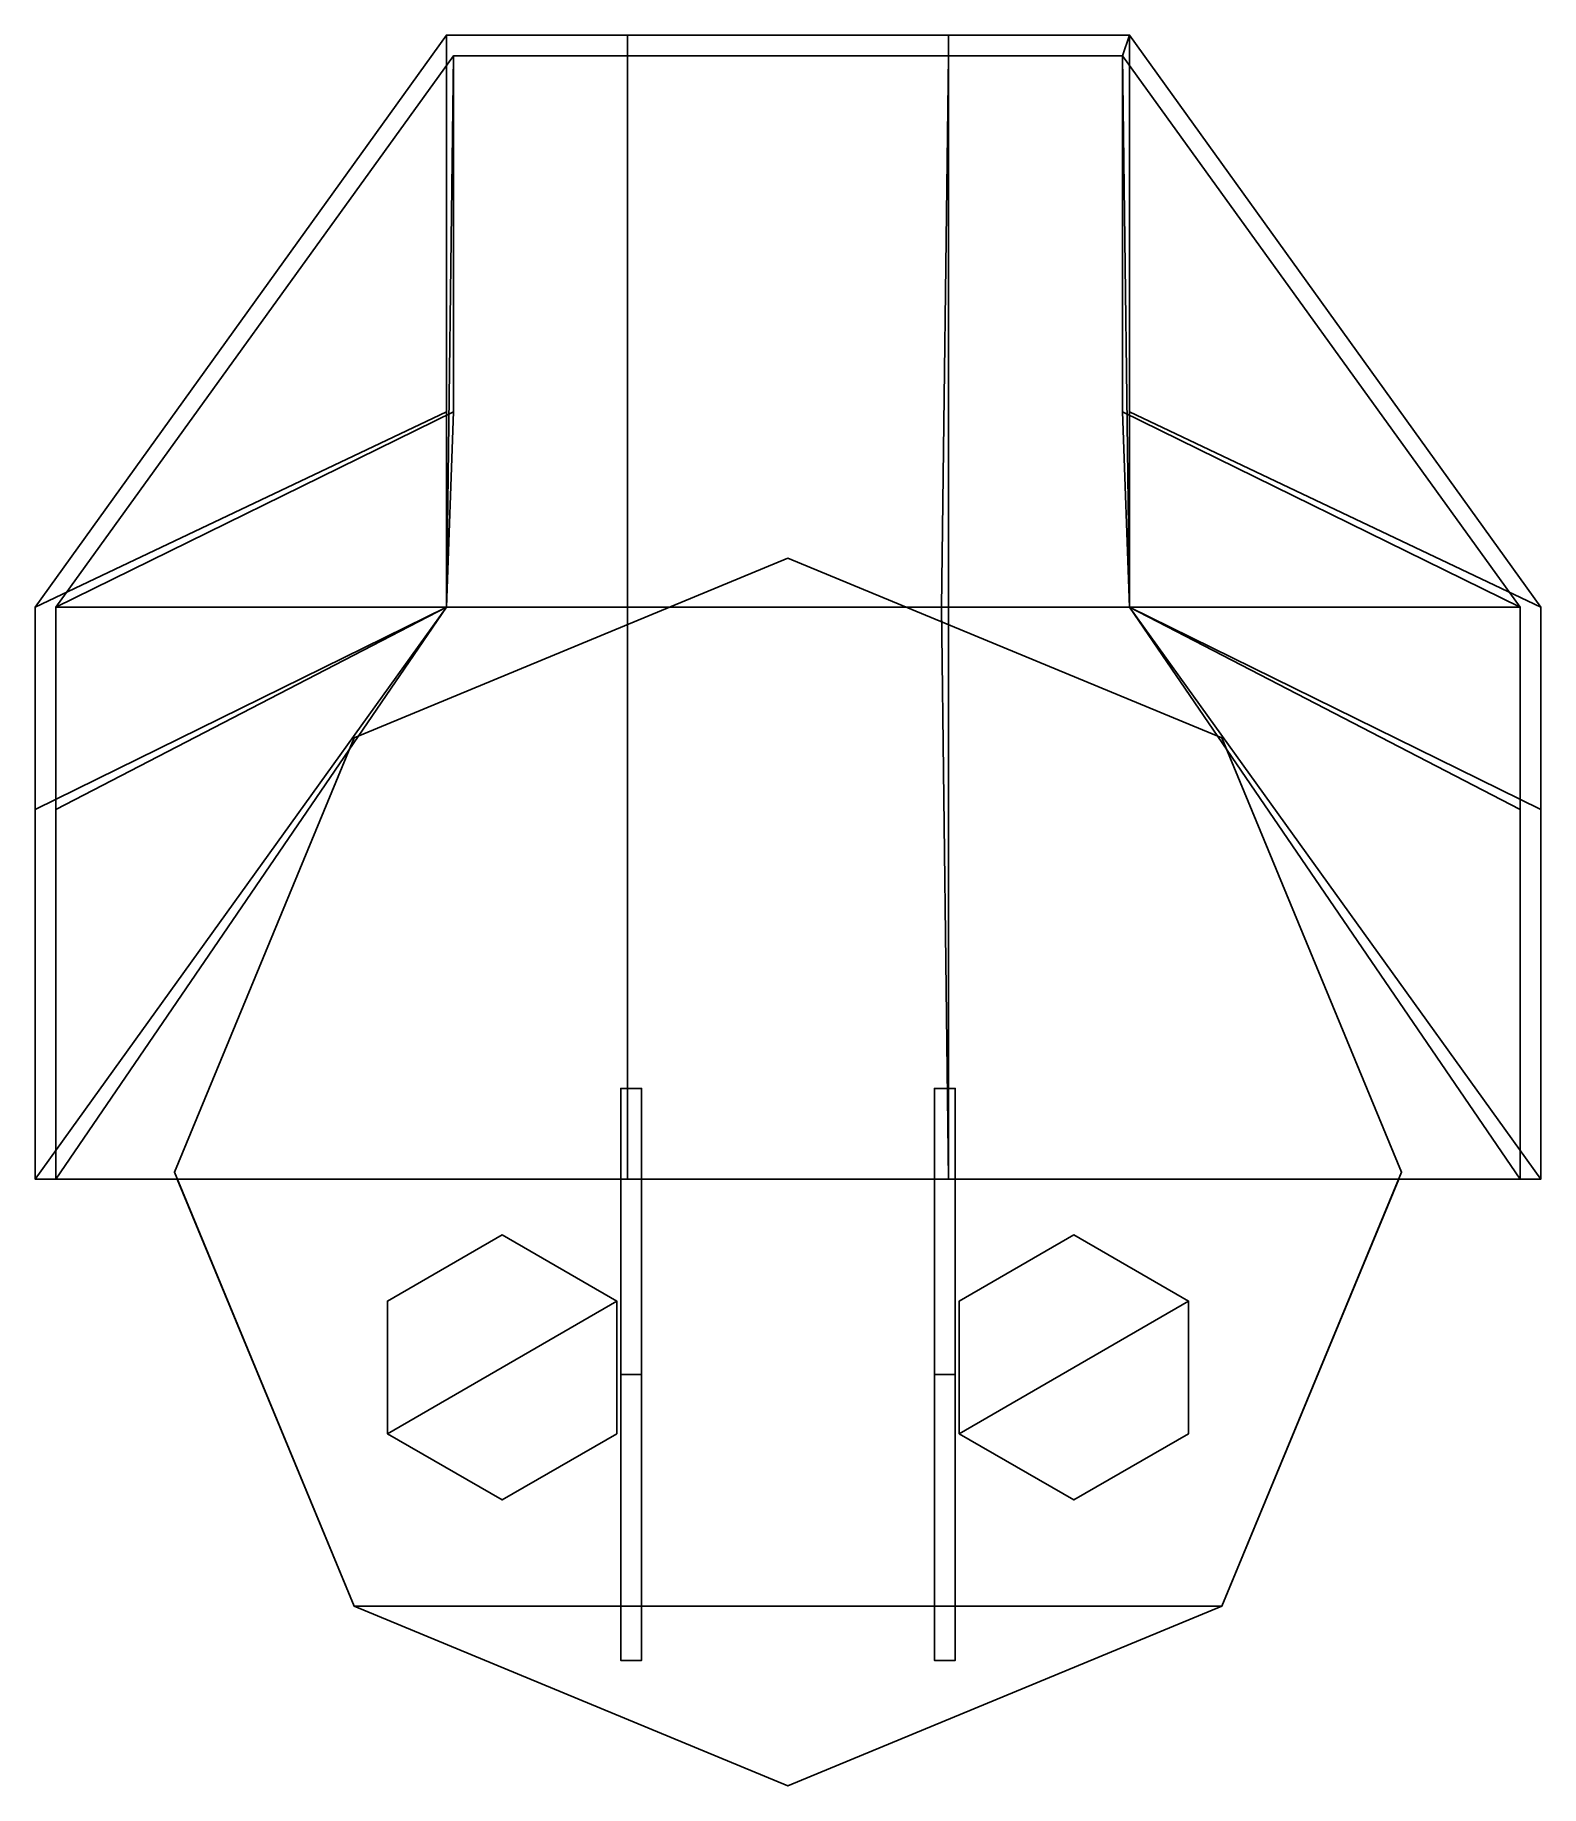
# Model space of a CAD drawing. Extents: x -1.08 to 1.08, y -0.88 to 1.63.
import ezdxf

# ---------------------------------------------------------------- set-up
doc = ezdxf.new("R2010")
doc.units = 0
doc.layers.add('TURRET', color=2, linetype='CONTINUOUS')

msp = doc.modelspace()

# ---------------------------------------------------------------- linework, layer by layer
at = {"layer": 'TURRET'}
for points in [[(-0.49, 1.63, 0.22), (-1.08, 0.81, 0.22), (-1.08, 0.81, 1.21), (-0.49, 1.63, 0.98)], [(-0.49, 1.63, 0.98), (-1.08, 0.81, 1.21), (-1.08, 0.81, 1.21), (-0.49, 1.09, 1.21)], [(0.49, 1.63, 0.22), (-0.49, 1.63, 0.22), (-0.49, 1.63, 0.98), (0.49, 1.63, 0.98)], [(-0.23, 1.63, 0.98), (-0.49, 1.63, 0.98), (-0.49, 1.63, 1.38), (-0.23, 1.63, 1.38)], [(-0.23, 1.63, 1.38), (-0.49, 1.63, 1.38), (-0.49, 0.81, 2.1), (-0.23, 0.81, 2.1)], [(-0.49, 1.63, 0.98), (-0.49, 1.09, 1.21), (-0.49, 0.81, 2.1), (-0.49, 1.63, 1.38)], [(0.49, 1.63, 0.98), (-0.23, 1.63, 0.98), (-0.23, 1.6, 0.98), (0.48, 1.6, 0.98)], [(-0.23, 1.6, 1.38), (-0.23, 1.6, 0.98), (-0.23, 1.63, 0.98), (-0.23, 1.63, 1.38)], [(-0.23, 0.81, 2.07), (-0.23, 1.6, 1.38), (-0.23, 1.63, 1.38), (-0.23, 0.81, 2.1)], [(0.23, 1.6, 1.38), (0.22, 0.81, 2.07), (0.23, 0.81, 2.1), (0.23, 1.63, 1.38)], [(0.23, 0.81, 2.1), (0.49, 0.81, 2.1), (0.49, 1.63, 1.38), (0.23, 1.63, 1.38)], [(0.49, 1.63, 0.98), (0.23, 1.63, 0.98), (0.23, 1.63, 1.38), (0.49, 1.63, 1.38)], [(0.23, 1.6, 0.98), (0.23, 1.6, 1.38), (0.23, 1.63, 1.38), (0.23, 1.63, 0.98)], [(1.08, 0.81, 0.22), (0.49, 1.63, 0.22), (0.49, 1.63, 0.98), (1.08, 0.81, 1.21)], [(1.08, 0.81, 1.21), (0.49, 1.63, 0.98), (0.49, 1.09, 1.21)], [(0.49, 1.09, 1.21), (0.49, 1.63, 0.98), (0.49, 1.63, 1.38), (0.49, 0.81, 2.1)], [(-1.05, 0.81, 1.21), (-1.05, 0.81, 0.22), (-0.48, 1.6, 0.22), (-0.48, 1.6, 0.98)], [(-1.05, 0.81, 1.21), (-1.05, 0.81, 1.21), (-0.48, 1.6, 0.98), (-0.48, 1.09, 1.21)], [(-0.48, 1.6, 0.35), (-1.05, 0.81, 0.35), (1.05, 0.81, 0.35), (0.48, 1.6, 0.35)], [(-0.49, 0.81, 2.07), (-0.48, 1.6, 1.38), (-0.23, 1.6, 1.38), (-0.23, 0.81, 2.07)], [(-0.49, 0.81, 2.07), (-0.48, 1.09, 1.21), (-0.48, 1.6, 0.98), (-0.48, 1.6, 1.38)], [(-0.48, 1.6, 0.98), (-0.48, 1.6, 0.22), (0.48, 1.6, 0.22), (0.48, 1.6, 0.98)], [(-0.48, 1.6, 1.38), (-0.48, 1.6, 0.98), (-0.23, 1.6, 0.98), (-0.23, 1.6, 1.38)], [(0.22, 0.81, 2.07), (0.23, 1.6, 1.38), (0.48, 1.6, 1.38), (0.49, 0.81, 2.07)], [(0.23, 1.6, 1.38), (0.23, 1.6, 0.98), (0.48, 1.6, 0.98), (0.48, 1.6, 1.38)], [(0.48, 1.6, 0.22), (1.05, 0.81, 0.22), (1.05, 0.81, 1.21), (0.48, 1.6, 0.98)], [(0.48, 1.6, 0.98), (1.05, 0.81, 1.21), (1.05, 0.81, 1.21), (0.48, 1.09, 1.21)], [(0.49, 0.81, 2.07), (0.48, 1.6, 1.38), (0.48, 1.6, 0.98), (0.48, 1.09, 1.21)], [(-0.49, 1.09, 1.21), (-1.08, 0.81, 1.21), (-1.08, 0.52, 2.1), (-0.49, 0.81, 2.1)], [(-1.05, 0.52, 2.07), (-1.05, 0.81, 1.21), (-0.48, 1.09, 1.21), (-0.49, 0.81, 2.07)], [(1.08, 0.81, 1.21), (0.49, 1.09, 1.21), (0.49, 0.81, 2.1), (1.08, 0.52, 2.1)], [(-0.6223, 0.6223, 0.35), (0, 0.88, 0.35), (0, 0.88), (-0.6223, 0.6223)], [(0, 0.88, 0.35), (0.6223, 0.6223, 0.35), (0.6223, 0.6223), (0, 0.88)], [(-1.08, 0.81, 0.22), (-1.08, -0.01, 0.22), (-1.08, -0.01, 1.21), (-1.08, 0.81, 1.21)], [(-1.08, 0.81, 1.21), (-1.08, -0.01, 1.21), (-1.08, -0.01, 2.1), (-1.08, 0.52, 2.1)], [(-1.08, -0.01, 2.1), (-0.23, -0.01, 2.1), (-0.23, 0.81, 2.1), (-0.49, 0.81, 2.1)], [(-1.08, 0.52, 2.1), (-1.08, -0.01, 2.1), (-0.49, 0.81, 2.1)], [(-1.05, -0.01, 1.21), (-1.05, -0.01, 0.22), (-1.05, 0.81, 0.22), (-1.05, 0.81, 1.21)], [(-1.05, -0.01, 2.07), (-1.05, -0.01, 1.21), (-1.05, 0.81, 1.21), (-1.05, 0.52, 2.07)], [(-0.23, 0.81, 2.07), (-0.23, -0.01, 2.07), (-1.05, -0.01, 2.07), (-0.49, 0.81, 2.07)], [(-0.49, 0.81, 2.07), (-1.05, -0.01, 2.07), (-1.05, 0.52, 2.07), (-0.49, 0.81, 2.07)], [(-1.05, 0.81, 0.35), (-1.05, -0.01, 0.35), (1.05, -0.01, 0.35), (1.05, 0.81, 0.35)], [(-0.23, 0.81, 2.1), (-0.23, -0.01, 2.1), (-0.23, -0.01, 2.07), (-0.23, 0.81, 2.07)], [(0.49, 0.81, 2.07), (1.05, -0.01, 2.07), (0.23, -0.01, 2.07), (0.22, 0.81, 2.07)], [(0.22, 0.81, 2.07), (0.23, -0.01, 2.07), (0.23, -0.01, 2.1), (0.23, 0.81, 2.1)], [(0.23, -0.01, 2.1), (1.08, -0.01, 2.1), (0.49, 0.81, 2.1), (0.23, 0.81, 2.1)], [(1.08, -0.01, 2.1), (1.08, -0.01, 2.1), (1.08, 0.52, 2.1), (0.49, 0.81, 2.1)], [(0.49, 0.81, 2.07), (1.05, 0.52, 2.07), (1.05, -0.01, 2.07), (0.49, 0.81, 2.07)], [(1.05, 0.81, 0.22), (1.05, -0.01, 0.22), (1.05, -0.01, 1.21), (1.05, 0.81, 1.21)], [(1.05, 0.81, 1.21), (1.05, -0.01, 1.21), (1.05, -0.01, 2.07), (1.05, 0.52, 2.07)], [(1.08, -0.01, 0.22), (1.08, 0.81, 0.22), (1.08, 0.81, 1.21), (1.08, -0.01, 1.21)], [(1.08, -0.01, 1.21), (1.08, 0.81, 1.21), (1.08, 0.52, 2.1), (1.08, -0.01, 2.1)], [(-0.88, 0, 0.35), (-0.6223, 0.6223, 0.35), (-0.6223, 0.6223), (-0.88, 0)], [(0.6223, 0.6223, 0.35), (0.88, 0, 0.35), (0.88, 0), (0.6223, 0.6223)], [(-0.24, 0.12, 0.35), (-0.24, -0.7, 0.35), (-0.24, -0.29, 1.53), (-0.24, 0.12, 1.53)], [(-0.21, 0.12, 1.53), (-0.21, 0.12, 0.35), (-0.24, 0.12, 0.35), (-0.24, 0.12, 1.53)], [(-0.24, 0.12, 1.53), (-0.24, -0.29, 1.53), (-0.21, -0.29, 1.53), (-0.21, 0.12, 1.53)], [(-0.21, -0.29, 1.53), (-0.21, -0.7, 0.35), (-0.21, 0.12, 0.35), (-0.21, 0.12, 1.53)], [(0.21, 0.12, 0.35), (0.21, -0.7, 0.35), (0.21, -0.29, 1.53), (0.21, 0.12, 1.53)], [(0.24, 0.12, 1.53), (0.24, 0.12, 0.35), (0.21, 0.12, 0.35), (0.21, 0.12, 1.53)], [(0.21, 0.12, 1.53), (0.21, -0.29, 1.53), (0.24, -0.29, 1.53), (0.24, 0.12, 1.53)], [(0.24, -0.29, 1.53), (0.24, -0.7, 0.35), (0.24, 0.12, 0.35), (0.24, 0.12, 1.53)], [(-0.6223, -0.6223, 0.35), (-0.88, 0, 0.35), (-0.88, 0), (-0.6223, -0.6223)], [(0.88, 0, 0.35), (0.6223, -0.6223, 0.35), (0.6223, -0.6223), (0.88, 0)], [(-1.05, -0.01, 2.07), (-0.23, -0.01, 2.07), (-0.23, -0.01, 2.1), (-1.08, -0.01, 2.1)], [(-1.08, -0.01, 2.1), (-1.08, -0.01, 0.22), (-1.05, -0.01, 0.22), (-1.05, -0.01, 2.07)], [(0.8759, -0.01, 0.35), (-0.8759, -0.01, 0.35), (-0.6223, -0.6223, 0.35), (0.6223, -0.6223, 0.35)], [(0.23, -0.01, 2.07), (1.05, -0.01, 2.07), (1.08, -0.01, 2.1), (0.23, -0.01, 2.1)], [(1.05, -0.01, 2.07), (1.05, -0.01, 0.22), (1.08, -0.01, 0.22), (1.08, -0.01, 2.1)], [(-0.2455, -0.185, 0.7), (-0.5745, -0.375, 0.7), (-0.5745, -0.185, 0.7), (-0.41, -0.09, 0.7)], [(-0.5745, -0.375, 0.75), (-0.2455, -0.185, 0.75), (-0.41, -0.09, 0.75), (-0.5745, -0.185, 0.75)], [(-0.5745, -0.185, 0.75), (-0.41, -0.09, 0.75), (-0.41, -0.09, 0.7), (-0.5745, -0.185, 0.7)], [(-0.41, -0.09, 0.75), (-0.2455, -0.185, 0.75), (-0.2455, -0.185, 0.7), (-0.41, -0.09, 0.7)], [(0.2455, -0.185, 0.75), (0.41, -0.09, 0.75), (0.41, -0.09, 0.7), (0.2455, -0.185, 0.7)], [(0.2455, -0.375, 0.75), (0.5745, -0.185, 0.75), (0.41, -0.09, 0.75), (0.2455, -0.185, 0.75)], [(0.5745, -0.185, 0.7), (0.2455, -0.375, 0.7), (0.2455, -0.185, 0.7), (0.41, -0.09, 0.7)], [(0.41, -0.09, 0.75), (0.5745, -0.185, 0.75), (0.5745, -0.185, 0.7), (0.41, -0.09, 0.7)], [(-0.2455, -0.375, 0.7), (-0.41, -0.47, 0.7), (-0.5745, -0.375, 0.7), (-0.2455, -0.185, 0.7)], [(-0.41, -0.47, 0.75), (-0.2455, -0.375, 0.75), (-0.2455, -0.185, 0.75), (-0.5745, -0.375, 0.75)], [(-0.5745, -0.375, 0.75), (-0.5745, -0.185, 0.75), (-0.5745, -0.185, 0.7), (-0.5745, -0.375, 0.7)], [(-0.2455, -0.185, 0.75), (-0.2455, -0.375, 0.75), (-0.2455, -0.375, 0.7), (-0.2455, -0.185, 0.7)], [(0.2455, -0.375, 0.75), (0.2455, -0.185, 0.75), (0.2455, -0.185, 0.7), (0.2455, -0.375, 0.7)], [(0.41, -0.47, 0.75), (0.5745, -0.375, 0.75), (0.5745, -0.185, 0.75), (0.2455, -0.375, 0.75)], [(0.5745, -0.375, 0.7), (0.41, -0.47, 0.7), (0.2455, -0.375, 0.7), (0.5745, -0.185, 0.7)], [(0.5745, -0.185, 0.75), (0.5745, -0.375, 0.75), (0.5745, -0.375, 0.7), (0.5745, -0.185, 0.7)], [(-0.24, -0.29, 1.53), (-0.24, -0.7, 0.35), (-0.21, -0.7, 0.35), (-0.21, -0.29, 1.53)], [(0.21, -0.29, 1.53), (0.21, -0.7, 0.35), (0.24, -0.7, 0.35), (0.24, -0.29, 1.53)], [(-0.41, -0.47, 0.75), (-0.5745, -0.375, 0.75), (-0.5745, -0.375, 0.7), (-0.41, -0.47, 0.7)], [(-0.2455, -0.375, 0.75), (-0.41, -0.47, 0.75), (-0.41, -0.47, 0.7), (-0.2455, -0.375, 0.7)], [(0.41, -0.47, 0.75), (0.2455, -0.375, 0.75), (0.2455, -0.375, 0.7), (0.41, -0.47, 0.7)], [(0.5745, -0.375, 0.75), (0.41, -0.47, 0.75), (0.41, -0.47, 0.7), (0.5745, -0.375, 0.7)], [(0, -0.88, 0.35), (-0.6223, -0.6223, 0.35), (-0.6223, -0.6223), (0, -0.88)], [(0.6223, -0.6223, 0.35), (-0.6223, -0.6223, 0.35), (0, -0.88, 0.35)], [(0.6223, -0.6223, 0.35), (0, -0.88, 0.35), (0, -0.88), (0.6223, -0.6223)]]:
    msp.add_3dface(points, dxfattribs=at)

doc.saveas('drawing.dxf')
